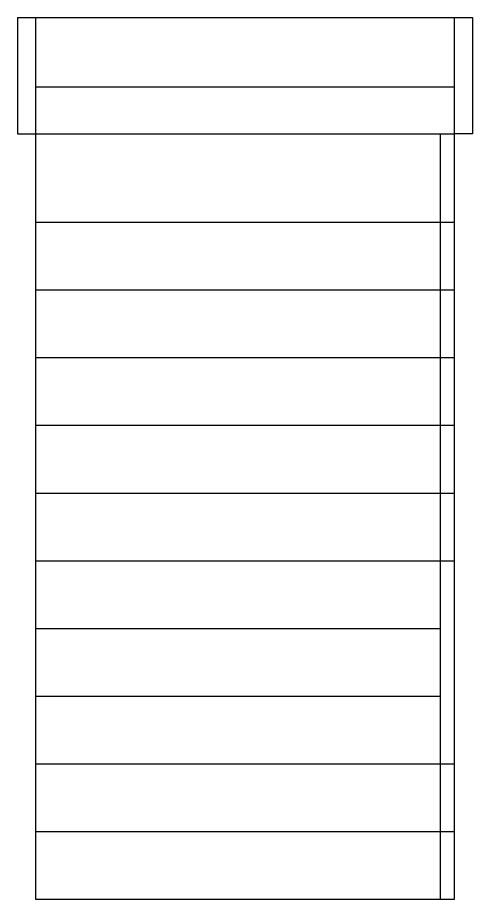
# Model space of a CAD drawing. Extents: x 329 to 1847, y 1453 to 2199.
# Drawn here: x 1646.8 to 1846.8, y 1751.9 to 2139.9 of the extents above; entities that cross this region are included whole.
import ezdxf

# ---------------------------------------------------------------- set-up
doc = ezdxf.new("R2010")
doc.units = 0
doc.layers.add('Linea Costruzione', color=4, linetype='CONTINUOUS')

msp = doc.modelspace()

# ---------------------------------------------------------------- linework, layer by layer
at = {"layer": 'Linea Costruzione'}
for p, q in [((1646.83307, 2139.89038), (1646.83307, 2088.69038)), ((1646.83307, 2139.89038), (1654.83307, 2139.89038)), ((1654.83307, 2139.89038), (1838.83307, 2139.89038)), ((1654.83307, 2109.49038), (1654.83307, 2139.89038)), ((1838.83307, 2139.89038), (1846.83307, 2139.89038)), ((1838.83307, 2139.89038), (1838.83307, 1751.89038)), ((1846.83307, 2139.89038), (1846.83307, 2088.69038)), ((1654.83307, 2079.69038), (1654.83307, 2109.49038)), ((1654.83307, 2109.49038), (1838.83307, 2109.49038)), ((1646.83307, 2088.69038), (1654.83307, 2088.69038)), ((1654.83307, 2088.69038), (1838.83307, 2088.69038)), ((1832.83307, 1751.89038), (1832.83307, 2088.69038)), ((1846.83307, 2088.69038), (1838.83307, 2088.69038)), ((1654.83307, 2049.89038), (1654.83307, 2079.69038)), ((1654.83307, 2020.09038), (1654.83307, 2049.89038)), ((1654.83307, 2049.89038), (1832.83307, 2049.89038)), ((1832.83307, 2049.89038), (1838.83307, 2049.89038)), ((1654.83307, 1990.29038), (1654.83307, 2020.09038)), ((1654.83307, 2020.09038), (1832.83307, 2020.09038)), ((1832.83307, 2020.09038), (1838.83307, 2020.09038)), ((1654.83307, 1960.49038), (1654.83307, 1990.29038)), ((1654.83307, 1990.29038), (1832.83307, 1990.29038)), ((1832.83307, 1990.29038), (1838.83307, 1990.29038)), ((1654.83307, 1930.69038), (1654.83307, 1960.49038)), ((1654.83307, 1960.49038), (1832.83307, 1960.49038)), ((1832.83307, 1960.49038), (1838.83307, 1960.49038)), ((1654.83307, 1900.89038), (1654.83307, 1930.69038)), ((1654.83307, 1930.69038), (1832.83307, 1930.69038)), ((1832.83307, 1930.69038), (1838.83307, 1930.69038)), ((1654.83307, 1871.09038), (1654.83307, 1900.89038)), ((1654.83307, 1900.89038), (1832.83307, 1900.89038)), ((1832.83307, 1900.89038), (1838.83307, 1900.89038)), ((1654.83307, 1841.29038), (1654.83307, 1871.09038)), ((1654.83307, 1871.09038), (1832.83307, 1871.09038)), ((1654.83307, 1811.49038), (1654.83307, 1841.29038)), ((1654.83307, 1841.29038), (1832.83307, 1841.29038)), ((1654.83307, 1781.69038), (1654.83307, 1811.49038)), ((1654.83307, 1811.49038), (1832.83307, 1811.49038)), ((1832.83307, 1811.49038), (1838.83307, 1811.49038)), ((1654.83307, 1751.89038), (1654.83307, 1781.69038)), ((1654.83307, 1781.69038), (1832.83307, 1781.69038)), ((1832.83307, 1781.69038), (1838.83307, 1781.69038)), ((1832.83307, 1751.89038), (1654.83307, 1751.89038)), ((1838.83307, 1751.89038), (1832.83307, 1751.89038))]:
    msp.add_line(p, q, dxfattribs=at)

doc.saveas('drawing.dxf')
